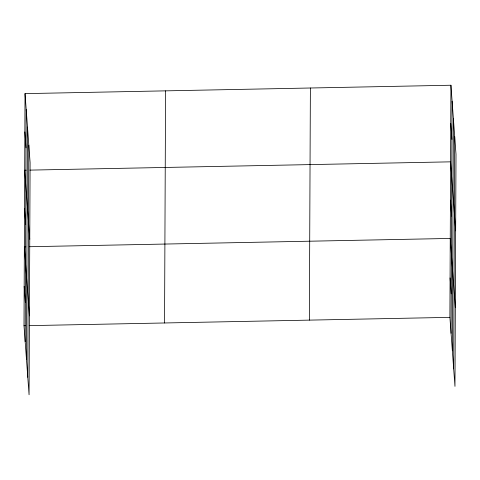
<?xml version="1.0" encoding="UTF-8"?>
<svg xmlns="http://www.w3.org/2000/svg" width="480" height="480" viewBox="0 0 480 480"><rect width="100%" height="100%" fill="white"/><g stroke="black" fill="none" stroke-linecap="round" stroke-linejoin="round"><path stroke-width="0.72" d="M25.032 93.624L30.102 162.642L29.07 394.764L24 325.74L25.032 93.624L450.93 85.236L456 154.26L454.968 386.376L449.898 317.358L450.93 85.236M25.17 341.682L26.202 109.56M26.454 359.196L27.492 127.074M27.78 377.244L28.818 145.122M164.544 322.974L165.582 90.858M309.354 320.124L310.386 88.002M451.068 333.3L452.1 101.178M452.358 350.814L453.39 118.692M453.678 368.862L454.716 136.74M26.178 170.19L24.69 170.22L29.76 239.238M29.898 170.118L450.588 161.838L455.658 230.856M25.836 246.792L24.354 246.822L29.418 315.84M29.556 246.72L450.252 238.44L455.316 307.458M24 325.74L25.488 325.716M29.208 325.638L449.898 317.358M450.762 123.54L451.932 139.476M450.42 200.136L451.59 216.078M450.072 277.902L451.242 293.838M24.864 131.922L26.034 147.858M24.522 208.524L25.692 224.46M24.174 286.284L25.344 302.22"/></g></svg>
